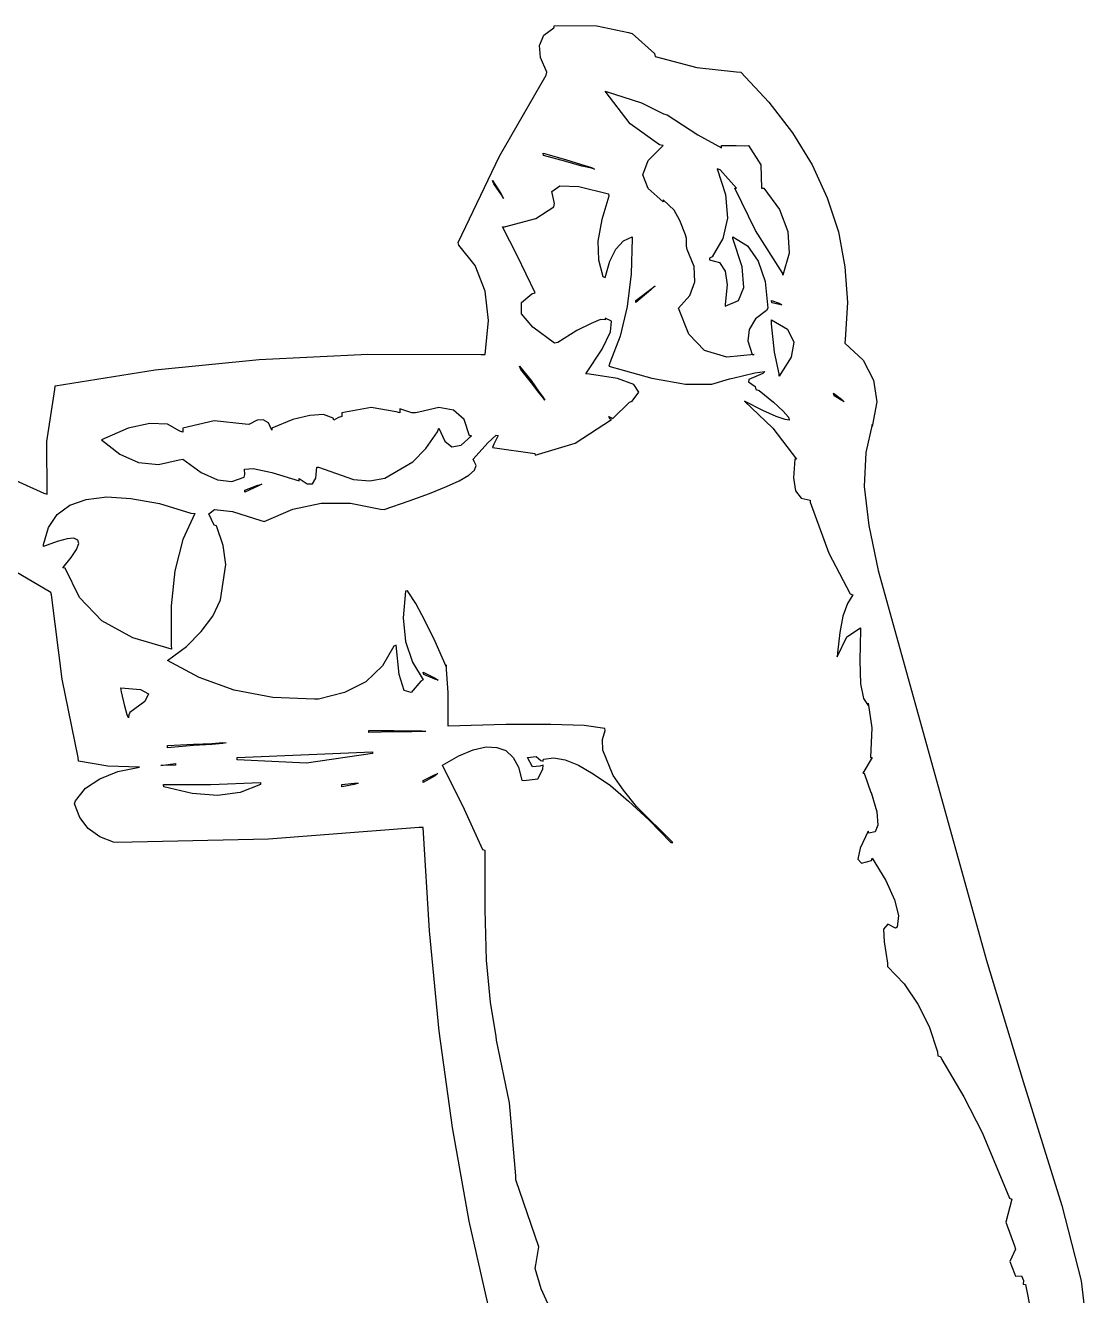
# Model space of a CAD drawing. Extents: x -0.66 to 0.51, y -0.06 to 1.71.
# Drawn here: x -0.188 to 0.485, y 0.795 to 1.597 of the extents above; entities that cross this region are included whole.
import ezdxf

# ---------------------------------------------------------------- set-up
doc = ezdxf.new("R2010")
doc.units = 0
doc.layers.get('0').update_dxf_attribs({"linetype": 'CONTINUOUS'})

msp = doc.modelspace()

# ---------------------------------------------------------------- linework, layer by layer
for p, q in [((0.1461, 1.59588), (0.14658, 1.59732)), ((0.14658, 1.59732), (0.17322, 1.59708)), ((0.17322, 1.59708), (0.19338, 1.59276)), ((0.13698, 1.5846), (0.13986, 1.59108)), ((0.13986, 1.59108), (0.1461, 1.59588)), ((0.19338, 1.59276), (0.19554, 1.59228)), ((0.19554, 1.59228), (0.2097, 1.57956)), ((0.1377, 1.57716), (0.13698, 1.5846)), ((0.14178, 1.5678), (0.1377, 1.57716)), ((0.2097, 1.57956), (0.21018, 1.57764)), ((0.21018, 1.57764), (0.23634, 1.57068)), ((0.11178, 1.51476), (0.1413, 1.56588)), ((0.1413, 1.56588), (0.14178, 1.5678)), ((0.23634, 1.57068), (0.26154, 1.56804)), ((0.26154, 1.56804), (0.26418, 1.5678)), ((0.26418, 1.5678), (0.28194, 1.54884)), ((0.19434, 1.53516), (0.1785, 1.5558)), ((0.1785, 1.5558), (0.20154, 1.54836)), ((0.20154, 1.54836), (0.21546, 1.5414)), ((0.28194, 1.54884), (0.29682, 1.5294)), ((0.21546, 1.5414), (0.21762, 1.54092)), ((0.21762, 1.54092), (0.23706, 1.5282)), ((0.21282, 1.52196), (0.19434, 1.53516)), ((0.23706, 1.5282), (0.25194, 1.52004)), ((0.29682, 1.5294), (0.3093, 1.50924)), ((0.13938, 1.51668), (0.15354, 1.5126)), ((0.13962, 1.51524), (0.13938, 1.51668)), ((0.20562, 1.51212), (0.21522, 1.52148)), ((0.21522, 1.52148), (0.21282, 1.52196)), ((0.25194, 1.52004), (0.25194, 1.52148)), ((0.25194, 1.52148), (0.2613, 1.52148)), ((0.2613, 1.52148), (0.26658, 1.52124)), ((0.26658, 1.52124), (0.26898, 1.52148)), ((0.26898, 1.52148), (0.2769, 1.50924)), ((0.08562, 1.46028), (0.11178, 1.51476)), ((0.15378, 1.5114), (0.13962, 1.51524)), ((0.15354, 1.5126), (0.16362, 1.50948)), ((0.16386, 1.50852), (0.15378, 1.5114)), ((0.16362, 1.50948), (0.16986, 1.50756)), ((0.16986, 1.50708), (0.16386, 1.50852)), ((0.20226, 1.503), (0.20562, 1.51212)), ((0.2769, 1.50924), (0.27738, 1.4946)), ((0.3093, 1.50924), (0.31866, 1.48836)), ((0.16986, 1.50756), (0.17178, 1.5066)), ((0.17178, 1.5066), (0.16986, 1.50708)), ((0.20562, 1.49436), (0.20226, 1.503)), ((0.25122, 1.50612), (0.2493, 1.50684)), ((0.2493, 1.50684), (0.25458, 1.49052)), ((0.26154, 1.4946), (0.25122, 1.50612)), ((0.10746, 1.4994), (0.11274, 1.49124)), ((0.10818, 1.49724), (0.10746, 1.4994)), ((0.11298, 1.49028), (0.10818, 1.49724)), ((0.1449, 1.49244), (0.14994, 1.49604)), ((0.14658, 1.48476), (0.1449, 1.49244)), ((0.14994, 1.49604), (0.16194, 1.49556)), ((0.16194, 1.49556), (0.18066, 1.491)), ((0.21522, 1.48596), (0.20562, 1.49436)), ((0.27354, 1.46772), (0.26034, 1.4946)), ((0.26034, 1.4946), (0.26154, 1.4946)), ((0.27738, 1.4946), (0.27882, 1.4946)), ((0.27882, 1.4946), (0.28866, 1.48116)), ((0.11274, 1.49124), (0.11442, 1.48812)), ((0.11442, 1.48812), (0.11298, 1.49028)), ((0.1461, 1.48284), (0.14658, 1.48476)), ((0.1809, 1.48956), (0.17634, 1.47468)), ((0.18066, 1.491), (0.1809, 1.48956)), ((0.22218, 1.48068), (0.21522, 1.48716)), ((0.21522, 1.48716), (0.21522, 1.48596)), ((0.25458, 1.49052), (0.25578, 1.47564)), ((0.31866, 1.48836), (0.32586, 1.467)), ((0.13482, 1.4754), (0.1461, 1.48284)), ((0.22578, 1.4742), (0.22218, 1.48068)), ((0.28866, 1.48116), (0.29394, 1.46724)), ((0.12306, 1.45212), (0.1137, 1.47012)), ((0.1137, 1.47012), (0.1149, 1.47012)), ((0.1149, 1.47012), (0.13482, 1.4754)), ((0.17634, 1.47468), (0.17394, 1.461)), ((0.22938, 1.46508), (0.22578, 1.4742)), ((0.25578, 1.47564), (0.2529, 1.46268)), ((0.0861, 1.4586), (0.08562, 1.46028)), ((0.17394, 1.461), (0.17442, 1.44924)), ((0.18522, 1.45596), (0.19002, 1.46124)), ((0.19002, 1.46124), (0.19554, 1.46388)), ((0.19554, 1.46268), (0.19506, 1.44036)), ((0.19554, 1.46388), (0.19554, 1.46268)), ((0.22986, 1.46268), (0.22938, 1.46508)), ((0.22986, 1.46028), (0.22986, 1.46268)), ((0.22986, 1.45788), (0.22986, 1.46028)), ((0.2529, 1.46268), (0.24618, 1.45116)), ((0.25914, 1.46268), (0.25914, 1.46388)), ((0.25914, 1.46388), (0.2685, 1.45812)), ((0.26514, 1.44492), (0.25914, 1.46268)), ((0.29082, 1.4406), (0.27354, 1.46772)), ((0.29394, 1.46724), (0.29466, 1.45356)), ((0.32586, 1.467), (0.32994, 1.44492)), ((0.09642, 1.44564), (0.0861, 1.4586)), ((0.13434, 1.42836), (0.12306, 1.45212)), ((0.18138, 1.44852), (0.18522, 1.45596)), ((0.23034, 1.45572), (0.22986, 1.45788)), ((0.23466, 1.44516), (0.23034, 1.45572)), ((0.2685, 1.45812), (0.27522, 1.44852)), ((0.29466, 1.45356), (0.29082, 1.43964)), ((0.10266, 1.42956), (0.09642, 1.44564)), ((0.17442, 1.44924), (0.17706, 1.43868)), ((0.1785, 1.4382), (0.18138, 1.44852)), ((0.23514, 1.43532), (0.23466, 1.44516)), ((0.24618, 1.45116), (0.2445, 1.45044)), ((0.2445, 1.45044), (0.2445, 1.44924)), ((0.2445, 1.44924), (0.25074, 1.44756)), ((0.25074, 1.44756), (0.25434, 1.44204)), ((0.2661, 1.43172), (0.26514, 1.44492)), ((0.27522, 1.44852), (0.27954, 1.43556)), ((0.32994, 1.44492), (0.33162, 1.42236)), ((0.17706, 1.43868), (0.1785, 1.4382)), ((0.19506, 1.44036), (0.19242, 1.41972)), ((0.25434, 1.44204), (0.25554, 1.4334)), ((0.29082, 1.43964), (0.29082, 1.4406)), ((0.10482, 1.41108), (0.10266, 1.42956)), ((0.1257, 1.42236), (0.13218, 1.42788)), ((0.13218, 1.42788), (0.13434, 1.42836)), ((0.19794, 1.42356), (0.2073, 1.43076)), ((0.2073, 1.43028), (0.19794, 1.42236)), ((0.2073, 1.43076), (0.21018, 1.43292)), ((0.21018, 1.43292), (0.2073, 1.43028)), ((0.23202, 1.42668), (0.23514, 1.43532)), ((0.25554, 1.4334), (0.25434, 1.42116)), ((0.26274, 1.42356), (0.2661, 1.43172)), ((0.27954, 1.43556), (0.28122, 1.41876)), ((0.1257, 1.41516), (0.1257, 1.42236)), ((0.19242, 1.41972), (0.1881, 1.401)), ((0.19794, 1.42236), (0.19794, 1.42356)), ((0.22482, 1.41876), (0.23202, 1.42668)), ((0.25434, 1.41996), (0.26274, 1.42356)), ((0.25434, 1.42116), (0.25434, 1.41996)), ((0.28362, 1.42356), (0.28842, 1.42188)), ((0.28386, 1.42212), (0.28362, 1.42356)), ((0.28866, 1.42116), (0.28386, 1.42212)), ((0.28842, 1.42188), (0.2901, 1.42092)), ((0.2901, 1.42092), (0.28866, 1.42116)), ((0.33162, 1.42236), (0.33018, 1.39908)), ((0.1329, 1.40676), (0.1257, 1.41516)), ((0.18258, 1.4106), (0.1785, 1.41252)), ((0.1785, 1.41252), (0.1785, 1.41132)), ((0.2313, 1.40244), (0.22482, 1.41876)), ((0.27354, 1.41204), (0.26946, 1.40532)), ((0.2805, 1.41732), (0.27354, 1.41204)), ((0.28122, 1.41876), (0.2805, 1.41732)), ((0.10266, 1.38948), (0.10482, 1.41108)), ((0.14658, 1.39668), (0.1329, 1.40676)), ((0.16074, 1.4046), (0.14874, 1.39716)), ((0.16962, 1.40916), (0.16074, 1.4046)), ((0.17562, 1.41156), (0.16962, 1.40916)), ((0.1785, 1.41132), (0.17562, 1.41156)), ((0.17658, 1.39284), (0.18186, 1.40388)), ((0.18186, 1.40388), (0.18258, 1.4106)), ((0.26946, 1.40532), (0.26874, 1.39812)), ((0.28362, 1.41132), (0.2937, 1.40556)), ((0.28362, 1.40892), (0.28362, 1.41132)), ((0.28554, 1.39092), (0.28362, 1.40892)), ((0.2937, 1.40556), (0.29778, 1.3974)), ((0.14874, 1.39716), (0.14658, 1.39668)), ((0.1881, 1.401), (0.18138, 1.3842)), ((0.24138, 1.39212), (0.2313, 1.40244)), ((0.26874, 1.39812), (0.27138, 1.38948)), ((0.29778, 1.3974), (0.2961, 1.3878)), ((0.33018, 1.39908), (0.32994, 1.39668)), ((0.32994, 1.39668), (0.34146, 1.38588)), ((-0.0399, 1.38636), (0.02874, 1.38972)), ((0.02874, 1.38972), (0.10026, 1.38948)), ((0.10026, 1.38948), (0.10266, 1.38948)), ((0.16626, 1.37724), (0.17658, 1.39284)), ((0.2553, 1.3878), (0.24138, 1.39212)), ((0.27258, 1.38948), (0.2553, 1.3878)), ((0.27138, 1.38948), (0.27258, 1.38948)), ((0.28842, 1.37724), (0.28554, 1.39092)), ((0.2961, 1.3878), (0.28842, 1.3758)), ((-0.16878, 1.3698), (-0.10566, 1.37988)), ((-0.10566, 1.37988), (-0.0399, 1.38636)), ((0.1245, 1.38204), (0.1317, 1.37316)), ((0.12522, 1.38012), (0.1245, 1.38204)), ((0.13194, 1.37172), (0.12522, 1.38012)), ((0.18138, 1.3842), (0.1809, 1.38204)), ((0.1809, 1.38204), (0.20802, 1.3746)), ((0.34146, 1.38588), (0.34794, 1.3734)), ((0.1317, 1.37316), (0.1365, 1.36644)), ((0.13674, 1.36548), (0.13194, 1.37172)), ((0.16866, 1.377), (0.16626, 1.37724)), ((0.18642, 1.37436), (0.16866, 1.377)), ((0.19674, 1.37052), (0.18642, 1.37436)), ((0.20802, 1.3746), (0.22938, 1.37076)), ((0.24594, 1.37076), (0.25698, 1.37412)), ((0.25698, 1.37412), (0.25914, 1.3746)), ((0.25914, 1.3746), (0.27306, 1.37796)), ((0.26922, 1.37364), (0.26898, 1.3722)), ((0.26898, 1.3722), (0.2733, 1.36932)), ((0.2781, 1.37748), (0.26922, 1.37364)), ((0.27306, 1.37796), (0.2793, 1.37868)), ((0.2793, 1.37868), (0.2781, 1.37748)), ((0.28842, 1.3758), (0.28842, 1.37724)), ((0.34794, 1.3734), (0.3501, 1.35972)), ((-0.17406, 1.33452), (-0.16902, 1.3674)), ((-0.16902, 1.3674), (-0.16878, 1.3698)), ((0.1365, 1.36644), (0.13938, 1.36236)), ((0.13962, 1.36188), (0.13674, 1.36548)), ((0.19554, 1.35996), (0.19986, 1.36572)), ((0.19986, 1.36572), (0.19674, 1.37052)), ((0.22938, 1.37076), (0.24594, 1.37076)), ((0.2733, 1.36932), (0.27378, 1.3674)), ((0.27378, 1.3674), (0.2757, 1.36668)), ((0.2757, 1.36668), (0.28482, 1.35948)), ((0.32274, 1.365), (0.32778, 1.3614)), ((0.32322, 1.36332), (0.32274, 1.365)), ((0.03066, 1.35612), (0.01218, 1.35276)), ((0.0465, 1.35324), (0.03066, 1.35612)), ((0.07338, 1.35612), (0.0609, 1.353)), ((0.08274, 1.35444), (0.07338, 1.35612)), ((0.13938, 1.36236), (0.14034, 1.36068)), ((0.14034, 1.36068), (0.13962, 1.36188)), ((0.1833, 1.34916), (0.19386, 1.35948)), ((0.19386, 1.35948), (0.19554, 1.35996)), ((0.2781, 1.3542), (0.26658, 1.35996)), ((0.26658, 1.35996), (0.28434, 1.34292)), ((0.28482, 1.35948), (0.29106, 1.35372)), ((0.32802, 1.36044), (0.32322, 1.36332)), ((0.32778, 1.3614), (0.32946, 1.35972)), ((0.32946, 1.35972), (0.32802, 1.36044)), ((0.3501, 1.35972), (0.34722, 1.34412)), ((-0.06846, 1.34772), (-0.08814, 1.34292)), ((-0.04878, 1.34556), (-0.06846, 1.34772)), ((-0.04134, 1.34796), (-0.04662, 1.34532)), ((-0.0375, 1.3482), (-0.04134, 1.34796)), ((-0.03414, 1.34628), (-0.0375, 1.3482)), ((-0.01878, 1.34844), (-0.03198, 1.34292)), ((-0.00798, 1.35108), (-0.01878, 1.34844)), ((0.00066, 1.35156), (-0.00798, 1.35108)), ((0.00666, 1.3494), (0.00066, 1.35156)), ((0.00714, 1.34796), (0.00666, 1.3494)), ((0.01002, 1.34964), (0.00714, 1.34796)), ((0.01218, 1.35036), (0.01002, 1.34964)), ((0.01218, 1.35276), (0.01218, 1.35036)), ((0.0489, 1.35276), (0.0465, 1.35324)), ((0.0489, 1.35516), (0.0489, 1.35276)), ((0.05634, 1.35276), (0.0489, 1.35516)), ((0.05874, 1.35276), (0.05634, 1.35276)), ((0.0609, 1.353), (0.05874, 1.35276)), ((0.08946, 1.34844), (0.08274, 1.35444)), ((0.09282, 1.33812), (0.08946, 1.34844)), ((0.15954, 1.33356), (0.18258, 1.34844)), ((0.18138, 1.34892), (0.1809, 1.35036)), ((0.1809, 1.35036), (0.1833, 1.34916)), ((0.18258, 1.34844), (0.18138, 1.34892)), ((0.2865, 1.35036), (0.2781, 1.3542)), ((0.29226, 1.34844), (0.2865, 1.35036)), ((0.29106, 1.35372), (0.29442, 1.34988)), ((0.29466, 1.34796), (0.29226, 1.34844)), ((0.29442, 1.34988), (0.29466, 1.34796)), ((-0.1227, 1.34292), (-0.1395, 1.33572)), ((-0.10902, 1.34604), (-0.1227, 1.34292)), ((-0.09798, 1.34556), (-0.10902, 1.34604)), ((-0.09006, 1.341), (-0.09798, 1.34556)), ((-0.08814, 1.34052), (-0.09006, 1.341)), ((-0.08814, 1.34292), (-0.08814, 1.34052)), ((-0.04662, 1.34532), (-0.04878, 1.34556)), ((-0.03198, 1.34172), (-0.03414, 1.34628)), ((-0.03198, 1.34292), (-0.03198, 1.34172)), ((0.06522, 1.3302), (0.07266, 1.34076)), ((0.07266, 1.34076), (0.07338, 1.34292)), ((0.07338, 1.34292), (0.07722, 1.33476)), ((0.28434, 1.34292), (0.29946, 1.32348)), ((0.34722, 1.34532), (0.34314, 1.32756)), ((0.34722, 1.34412), (0.34722, 1.34532)), ((-0.17382, 1.3014), (-0.17406, 1.33452)), ((-0.1395, 1.33572), (-0.12798, 1.3266)), ((0.07722, 1.33476), (0.08178, 1.33116)), ((0.08178, 1.33116), (0.08754, 1.33236)), ((0.08754, 1.33236), (0.09402, 1.33812)), ((0.09402, 1.33812), (0.09282, 1.33812)), ((0.09522, 1.32348), (0.10434, 1.3338)), ((0.10434, 1.3338), (0.10962, 1.3386)), ((0.10818, 1.33284), (0.10746, 1.33068)), ((0.11106, 1.33836), (0.10818, 1.33284)), ((0.10962, 1.3386), (0.11106, 1.33836)), ((0.13434, 1.32588), (0.15954, 1.33356)), ((-0.23718, 1.32948), (-0.17598, 1.30188)), ((-0.12798, 1.3266), (-0.11622, 1.32132)), ((-0.09054, 1.323), (-0.08814, 1.32348)), ((-0.08814, 1.32348), (-0.07662, 1.31508)), ((0.05706, 1.3218), (0.06522, 1.3302)), ((0.09594, 1.32156), (0.09522, 1.32348)), ((0.10746, 1.33068), (0.1341, 1.32708)), ((0.1341, 1.32708), (0.13434, 1.32588)), ((0.29826, 1.32348), (0.29754, 1.31172)), ((0.29946, 1.32348), (0.29826, 1.32348)), ((0.34314, 1.32756), (0.34218, 1.3062)), ((-0.11622, 1.32132), (-0.1035, 1.32012)), ((-0.1035, 1.32012), (-0.09054, 1.323)), ((-0.04926, 1.317), (-0.04374, 1.31748)), ((-0.04902, 1.31364), (-0.04926, 1.317)), ((-0.04374, 1.31748), (-0.03198, 1.31508)), ((-0.00414, 1.31148), (-0.00366, 1.31844)), ((-0.00366, 1.31844), (-0.00246, 1.31844)), ((-0.00246, 1.31844), (0.01962, 1.31052)), ((0.0393, 1.31148), (0.05706, 1.3218)), ((0.09234, 1.3134), (0.09594, 1.31652)), ((0.09714, 1.3194), (0.09594, 1.32156)), ((0.09594, 1.31652), (0.09714, 1.3194)), ((-0.07662, 1.31508), (-0.0663, 1.31028)), ((-0.0663, 1.31028), (-0.05718, 1.30932)), ((-0.05718, 1.30932), (-0.0495, 1.31196)), ((-0.0495, 1.31196), (-0.04902, 1.31364)), ((-0.04086, 1.30692), (-0.03822, 1.30764)), ((-0.03822, 1.30764), (-0.04086, 1.30644)), ((-0.03198, 1.31508), (-0.0147, 1.3098)), ((-0.0147, 1.3098), (-0.0147, 1.31124)), ((-0.0147, 1.31124), (-0.00966, 1.30788)), ((-0.00966, 1.30788), (-0.0063, 1.30788)), ((-0.0063, 1.30788), (-0.00414, 1.31148)), ((0.01962, 1.31052), (0.02994, 1.3098)), ((0.02994, 1.3098), (0.0393, 1.31148)), ((0.07842, 1.3062), (0.08634, 1.3098)), ((0.08634, 1.3098), (0.09234, 1.3134)), ((0.29754, 1.31172), (0.29874, 1.30332)), ((-0.17598, 1.30188), (-0.17382, 1.3014)), ((-0.14934, 1.29804), (-0.13614, 1.29972)), ((-0.13614, 1.29972), (-0.12102, 1.29852)), ((-0.04902, 1.3038), (-0.04086, 1.30692)), ((-0.04086, 1.30644), (-0.04902, 1.3026)), ((-0.04902, 1.3026), (-0.04902, 1.3038)), ((0.05466, 1.29708), (0.06762, 1.30164)), ((0.06762, 1.30164), (0.07842, 1.3062)), ((0.29874, 1.30332), (0.30234, 1.29876)), ((0.34218, 1.3062), (0.34506, 1.28148)), ((-0.16758, 1.28844), (-0.15966, 1.29444)), ((-0.15966, 1.29444), (-0.14934, 1.29804)), ((-0.12102, 1.29852), (-0.10302, 1.2954)), ((-0.10302, 1.2954), (-0.0831, 1.2894)), ((-0.07182, 1.28892), (-0.06822, 1.29156)), ((-0.06822, 1.29156), (-0.05694, 1.29036)), ((-0.03678, 1.28412), (-0.01878, 1.2918)), ((-0.01878, 1.2918), (-0.00078, 1.29564)), ((-0.00078, 1.29564), (0.0177, 1.29564)), ((0.0177, 1.29564), (0.03666, 1.2918)), ((0.03666, 1.2918), (0.03906, 1.29156)), ((0.03906, 1.29156), (0.05466, 1.29708)), ((0.30234, 1.29876), (0.3081, 1.29756)), ((0.3081, 1.29756), (0.3081, 1.29636)), ((0.3081, 1.29636), (0.31986, 1.26396)), ((-0.1731, 1.28028), (-0.16758, 1.28844)), ((-0.0807, 1.28916), (-0.08814, 1.2726)), ((-0.0831, 1.2894), (-0.0807, 1.28916)), ((-0.06846, 1.28172), (-0.07182, 1.28892)), ((-0.05694, 1.29036), (-0.03894, 1.2846)), ((-0.03894, 1.2846), (-0.03678, 1.28412)), ((-0.17622, 1.26948), (-0.1731, 1.28028)), ((-0.06702, 1.28124), (-0.06846, 1.28172)), ((-0.0627, 1.269), (-0.06702, 1.28124)), ((0.34506, 1.28148), (0.35106, 1.25316)), ((-0.16758, 1.2714), (-0.17622, 1.26828)), ((-0.17622, 1.26828), (-0.17622, 1.26948)), ((-0.16134, 1.27308), (-0.16758, 1.2714)), ((-0.15702, 1.27356), (-0.16134, 1.27308)), ((-0.15462, 1.27236), (-0.15702, 1.27356)), ((-0.15534, 1.26636), (-0.1539, 1.2702)), ((-0.1539, 1.2702), (-0.15462, 1.27236)), ((-0.08814, 1.2726), (-0.09318, 1.25292)), ((-0.06102, 1.257), (-0.0627, 1.269)), ((-0.16398, 1.25484), (-0.1587, 1.26132)), ((-0.1587, 1.26132), (-0.15534, 1.26636)), ((0.31986, 1.26396), (0.3333, 1.23828)), ((-0.17166, 1.23924), (-0.20118, 1.25676)), ((-0.16254, 1.2546), (-0.16398, 1.25484)), ((-0.15342, 1.23612), (-0.16254, 1.2546)), ((-0.09318, 1.25292), (-0.09558, 1.23084)), ((-0.06438, 1.23468), (-0.06102, 1.257)), ((0.35106, 1.25316), (0.41946, 1.00692)), ((-0.17118, 1.2378), (-0.17166, 1.23924)), ((-0.16446, 1.18452), (-0.17118, 1.2378)), ((-0.13926, 1.22124), (-0.15342, 1.23612)), ((0.0525, 1.23996), (0.05106, 1.22316)), ((0.0537, 1.2402), (0.0525, 1.23996)), ((0.05898, 1.23228), (0.0537, 1.2402)), ((0.33498, 1.2378), (0.33162, 1.23228)), ((0.3333, 1.23828), (0.33498, 1.2378)), ((-0.09558, 1.23084), (-0.09558, 1.20588)), ((-0.06918, 1.22436), (-0.06438, 1.23468)), ((0.06474, 1.22148), (0.05898, 1.23228)), ((0.33162, 1.23228), (0.32874, 1.22436)), ((-0.11982, 1.21068), (-0.13926, 1.22124)), ((-0.07662, 1.21452), (-0.06918, 1.22436)), ((0.05106, 1.22316), (0.0525, 1.20828)), ((0.07122, 1.20828), (0.06474, 1.22148)), ((0.32874, 1.22436), (0.32682, 1.21404)), ((-0.08598, 1.20516), (-0.07662, 1.21452)), ((0.32514, 1.19868), (0.33114, 1.21116)), ((0.32682, 1.21404), (0.32538, 1.20108)), ((0.33114, 1.21116), (0.33978, 1.21692)), ((0.33978, 1.21572), (0.3393, 1.19628)), ((0.33978, 1.21692), (0.33978, 1.21572)), ((-0.09534, 1.20348), (-0.11982, 1.21068)), ((-0.09798, 1.19628), (-0.08598, 1.20516)), ((-0.09558, 1.20588), (-0.09534, 1.20348)), ((0.04506, 1.2054), (0.03786, 1.19292)), ((0.0465, 1.20588), (0.04506, 1.2054)), ((0.04842, 1.1874), (0.0465, 1.20588)), ((0.0525, 1.20828), (0.05682, 1.19532)), ((0.07818, 1.19244), (0.07122, 1.20828)), ((-0.07782, 1.18548), (-0.09798, 1.19628)), ((0.05682, 1.19532), (0.06354, 1.18404)), ((0.32538, 1.20108), (0.32514, 1.19868)), ((0.3393, 1.19628), (0.33978, 1.18164)), ((0.03786, 1.19292), (0.0273, 1.18284)), ((0.05154, 1.17732), (0.04842, 1.1874)), ((0.06354, 1.18884), (0.07074, 1.18524)), ((0.06402, 1.1874), (0.06354, 1.18884)), ((0.07098, 1.18452), (0.06402, 1.1874)), ((0.07938, 1.17612), (0.07818, 1.19364)), ((0.07818, 1.19364), (0.07818, 1.19244)), ((-0.15438, 1.13508), (-0.16446, 1.18452)), ((-0.05574, 1.17756), (-0.07782, 1.18548)), ((0.0273, 1.18284), (0.01386, 1.17612)), ((0.0621, 1.18332), (0.0561, 1.17612)), ((0.06354, 1.18404), (0.0621, 1.18332)), ((0.07074, 1.18524), (0.07314, 1.1838)), ((0.07314, 1.1838), (0.07098, 1.18452)), ((0.33978, 1.18164), (0.3417, 1.17228)), ((-0.12702, 1.1766), (-0.12726, 1.179)), ((-0.12726, 1.179), (-0.11502, 1.17804)), ((-0.12486, 1.16748), (-0.12702, 1.1766)), ((-0.11502, 1.17804), (-0.10998, 1.17516)), ((-0.10998, 1.17516), (-0.11214, 1.17036)), ((-0.03126, 1.173), (-0.05574, 1.17756)), ((-0.0051, 1.1718), (-0.03126, 1.173)), ((-0.00246, 1.1718), (-0.0051, 1.1718)), ((0.01386, 1.17612), (-0.00246, 1.1718)), ((0.0561, 1.17612), (0.05154, 1.17732)), ((0.07938, 1.15476), (0.07938, 1.17612)), ((0.3417, 1.17228), (0.34458, 1.16796)), ((-0.12342, 1.16196), (-0.12486, 1.16748)), ((-0.12174, 1.1634), (-0.12222, 1.16196)), ((-0.11214, 1.17036), (-0.12174, 1.1634)), ((0.34458, 1.16796), (0.34458, 1.1694)), ((0.34458, 1.1694), (0.34698, 1.1538)), ((-0.12246, 1.16004), (-0.12342, 1.16196)), ((-0.12222, 1.16196), (-0.12246, 1.16004)), ((0.11586, 1.15596), (0.07938, 1.15476)), ((0.14418, 1.15596), (0.11586, 1.15596)), ((0.1653, 1.15524), (0.14418, 1.15596)), ((0.17826, 1.15332), (0.1653, 1.15524)), ((0.02922, 1.15212), (0.04506, 1.15212)), ((0.02922, 1.15092), (0.02922, 1.15212)), ((0.04506, 1.15116), (0.02922, 1.15092)), ((0.04506, 1.15212), (0.05634, 1.15188)), ((0.05634, 1.15116), (0.04506, 1.15116)), ((0.05634, 1.15188), (0.06306, 1.15188)), ((0.06306, 1.1514), (0.05634, 1.15116)), ((0.06306, 1.15188), (0.06522, 1.1514)), ((0.06522, 1.1514), (0.06306, 1.1514)), ((0.17682, 1.14636), (0.1785, 1.15212)), ((0.1785, 1.15212), (0.17826, 1.15332)), ((0.34698, 1.1538), (0.34602, 1.13508)), ((-0.09798, 1.14252), (-0.08142, 1.14348)), ((-0.08142, 1.14252), (-0.09798, 1.14108)), ((-0.09798, 1.14108), (-0.09798, 1.14252)), ((-0.08142, 1.14348), (-0.0699, 1.14396)), ((-0.0699, 1.14324), (-0.08142, 1.14252)), ((-0.0699, 1.14396), (-0.06294, 1.14444)), ((-0.06294, 1.14396), (-0.0699, 1.14324)), ((-0.06294, 1.14444), (-0.06078, 1.1442)), ((-0.06078, 1.1442), (-0.06294, 1.14396)), ((0.0861, 1.13604), (0.09522, 1.13988)), ((0.09522, 1.13988), (0.10338, 1.1418)), ((0.10338, 1.1418), (0.1101, 1.14132)), ((0.1101, 1.14132), (0.11586, 1.1394)), ((0.11586, 1.1394), (0.12042, 1.13508)), ((0.17706, 1.13964), (0.17682, 1.14636)), ((0.18354, 1.12356), (0.17706, 1.13964)), ((-0.15414, 1.13268), (-0.15438, 1.13508)), ((-0.13566, 1.12956), (-0.15414, 1.13268)), ((-0.10206, 1.13004), (-0.09294, 1.13124)), ((-0.09294, 1.13124), (-0.09294, 1.13028)), ((-0.05382, 1.13508), (0.03162, 1.13868)), ((-0.05382, 1.13364), (-0.05382, 1.13508)), ((-0.01014, 1.13148), (-0.05382, 1.13364)), ((0.03162, 1.13748), (-0.01014, 1.13148)), ((0.03162, 1.13868), (0.03162, 1.13748)), ((0.07578, 1.13028), (0.0861, 1.13604)), ((0.12042, 1.13508), (0.12378, 1.12884)), ((0.12954, 1.13508), (0.13506, 1.13556)), ((0.13266, 1.12908), (0.12954, 1.13508)), ((0.13506, 1.13556), (0.13794, 1.13316)), ((0.13794, 1.13316), (0.13938, 1.13268)), ((0.13938, 1.13268), (0.13962, 1.13388)), ((0.13962, 1.13388), (0.1461, 1.13484)), ((0.1461, 1.13484), (0.1533, 1.13364)), ((0.1533, 1.13364), (0.1617, 1.13028)), ((0.34722, 1.13508), (0.34122, 1.12524)), ((0.34602, 1.13508), (0.34722, 1.13508)), ((-0.1407, 1.12164), (-0.12918, 1.1262)), ((-0.1155, 1.12884), (-0.13566, 1.12956)), ((-0.12918, 1.1262), (-0.1155, 1.12884)), ((-0.09294, 1.13028), (-0.10206, 1.13004)), ((0.06354, 1.12044), (0.07074, 1.12404)), ((0.07074, 1.12332), (0.06354, 1.11924)), ((0.07074, 1.12404), (0.0729, 1.125)), ((0.0729, 1.125), (0.07074, 1.12332)), ((0.0897, 1.1022), (0.07578, 1.13028)), ((0.12378, 1.12884), (0.12594, 1.12068)), ((0.13722, 1.12956), (0.13266, 1.12908)), ((0.13602, 1.12164), (0.13914, 1.12764)), ((0.13938, 1.13028), (0.13722, 1.12956)), ((0.13914, 1.12764), (0.13938, 1.13028)), ((0.1617, 1.13028), (0.17106, 1.12476)), ((0.17106, 1.12476), (0.18186, 1.11732)), ((0.19002, 1.11444), (0.18354, 1.12356)), ((0.34122, 1.12524), (0.34218, 1.12524)), ((0.34218, 1.12524), (0.34626, 1.113)), ((-0.15606, 1.10772), (-0.14958, 1.11564)), ((-0.14958, 1.11564), (-0.1407, 1.12164)), ((-0.10038, 1.11804), (-0.07062, 1.11804)), ((-0.10014, 1.1166), (-0.10038, 1.11804)), ((-0.08238, 1.11228), (-0.10014, 1.1166)), ((-0.07062, 1.11804), (-0.03918, 1.11924)), ((-0.03918, 1.11804), (-0.0519, 1.113)), ((-0.03918, 1.11924), (-0.03918, 1.11804)), ((0.01218, 1.11804), (0.0201, 1.11876)), ((0.0201, 1.11804), (0.01218, 1.1166)), ((0.01218, 1.1166), (0.01218, 1.11804)), ((0.0201, 1.11876), (0.0225, 1.11876)), ((0.0225, 1.11876), (0.0201, 1.11804)), ((0.06354, 1.11924), (0.06354, 1.12044)), ((0.12594, 1.12068), (0.12714, 1.12044)), ((0.12714, 1.12044), (0.13602, 1.12164)), ((0.18186, 1.11732), (0.19338, 1.10748)), ((-0.15654, 1.1058), (-0.15606, 1.10772)), ((-0.0663, 1.11108), (-0.08238, 1.11228)), ((-0.0519, 1.113), (-0.0663, 1.11108)), ((0.19842, 1.10412), (0.19002, 1.11444)), ((0.19338, 1.10748), (0.20634, 1.09548)), ((0.34626, 1.113), (0.3465, 1.113)), ((0.3465, 1.113), (0.3501, 1.10076)), ((-0.15318, 1.09716), (-0.15654, 1.1058)), ((0.10122, 1.07676), (0.0897, 1.1022)), ((0.22122, 1.08132), (0.19842, 1.10412)), ((0.3501, 1.10076), (0.35082, 1.09236)), ((-0.1479, 1.0902), (-0.15318, 1.09716)), ((0.06114, 1.09092), (-0.03414, 1.08348)), ((0.06354, 1.09092), (0.06114, 1.09092)), ((0.06762, 1.02564), (0.06354, 1.09092)), ((0.20634, 1.09548), (0.22002, 1.08132)), ((0.35082, 1.09236), (0.34914, 1.08804)), ((-0.1407, 1.08492), (-0.1479, 1.0902)), ((-0.13206, 1.08156), (-0.1407, 1.08492)), ((-0.03414, 1.08348), (-0.12966, 1.08132)), ((0.34458, 1.08852), (0.33954, 1.07772)), ((0.34506, 1.08732), (0.34458, 1.08852)), ((0.34914, 1.08804), (0.34506, 1.08732)), ((-0.12966, 1.08132), (-0.13206, 1.08156)), ((0.10266, 1.07628), (0.10122, 1.07676)), ((0.10266, 1.03908), (0.10266, 1.07628)), ((0.22002, 1.08132), (0.22122, 1.08132)), ((0.33954, 1.07772), (0.3381, 1.07076)), ((0.3381, 1.07076), (0.3405, 1.06836)), ((0.3405, 1.06836), (0.34674, 1.07004)), ((0.34674, 1.07004), (0.34722, 1.07148)), ((0.34722, 1.07148), (0.35586, 1.05732)), ((0.35586, 1.05732), (0.36138, 1.04508)), ((0.36138, 1.04508), (0.36378, 1.03524)), ((0.10362, 1.00716), (0.10266, 1.03908)), ((0.36378, 1.03524), (0.36306, 1.0278)), ((0.35706, 1.02972), (0.35442, 1.0266)), ((0.36186, 1.02732), (0.35706, 1.02972)), ((0.36306, 1.0278), (0.36186, 1.02732)), ((0.07362, 0.96228), (0.06762, 1.02564)), ((0.35442, 1.0266), (0.35466, 1.01868)), ((0.35466, 1.01868), (0.35682, 1.00524)), ((0.10602, 0.98052), (0.10362, 1.00716)), ((0.35682, 1.00524), (0.35682, 1.00308)), ((0.35682, 1.00308), (0.36738, 0.99204)), ((0.41946, 1.00692), (0.4425, 0.93036)), ((0.36738, 0.99204), (0.37602, 0.97932)), ((0.10962, 0.95892), (0.10602, 0.98052)), ((0.37602, 0.97932), (0.38322, 0.96516)), ((0.38322, 0.96516), (0.3885, 0.94908)), ((0.08202, 0.90132), (0.07362, 0.96228)), ((0.10986, 0.95652), (0.10962, 0.95892)), ((0.11802, 0.91692), (0.10986, 0.95652)), ((0.3885, 0.94908), (0.38874, 0.94668)), ((0.38874, 0.94668), (0.39042, 0.9462)), ((0.39042, 0.9462), (0.39114, 0.94428)), ((0.39114, 0.94428), (0.40506, 0.92076)), ((0.4425, 0.93036), (0.46698, 0.85212)), ((0.1221, 0.87084), (0.11802, 0.91692)), ((0.40506, 0.92076), (0.41658, 0.8982)), ((0.09258, 0.84228), (0.08202, 0.90132)), ((0.41658, 0.8982), (0.43386, 0.85668)), ((0.1221, 0.86844), (0.1221, 0.87084)), ((0.13674, 0.82596), (0.1221, 0.86844)), ((0.4353, 0.8562), (0.4317, 0.84156)), ((0.43386, 0.85668), (0.4353, 0.8562)), ((0.46698, 0.85212), (0.47922, 0.8046)), ((0.10554, 0.78564), (0.09258, 0.84228)), ((0.4317, 0.84156), (0.43698, 0.82668)), ((0.43698, 0.82668), (0.4377, 0.82452)), ((0.13482, 0.81468), (0.13674, 0.82596)), ((0.4377, 0.82452), (0.4341, 0.81684)), ((0.13434, 0.81228), (0.13482, 0.81468)), ((0.13818, 0.79956), (0.13434, 0.81228)), ((0.4341, 0.81684), (0.43698, 0.80916)), ((0.43698, 0.80916), (0.4377, 0.80748)), ((0.4377, 0.80748), (0.44154, 0.80772)), ((0.44154, 0.80772), (0.44274, 0.80484)), ((0.44274, 0.80484), (0.4425, 0.80244)), ((0.4425, 0.80244), (0.44394, 0.8022)), ((0.44394, 0.8022), (0.4473, 0.78516)), ((0.47922, 0.8046), (0.4845, 0.75804)), ((0.14226, 0.7902), (0.13818, 0.79956))]:
    msp.add_line(p, q)

doc.saveas('drawing.dxf')
